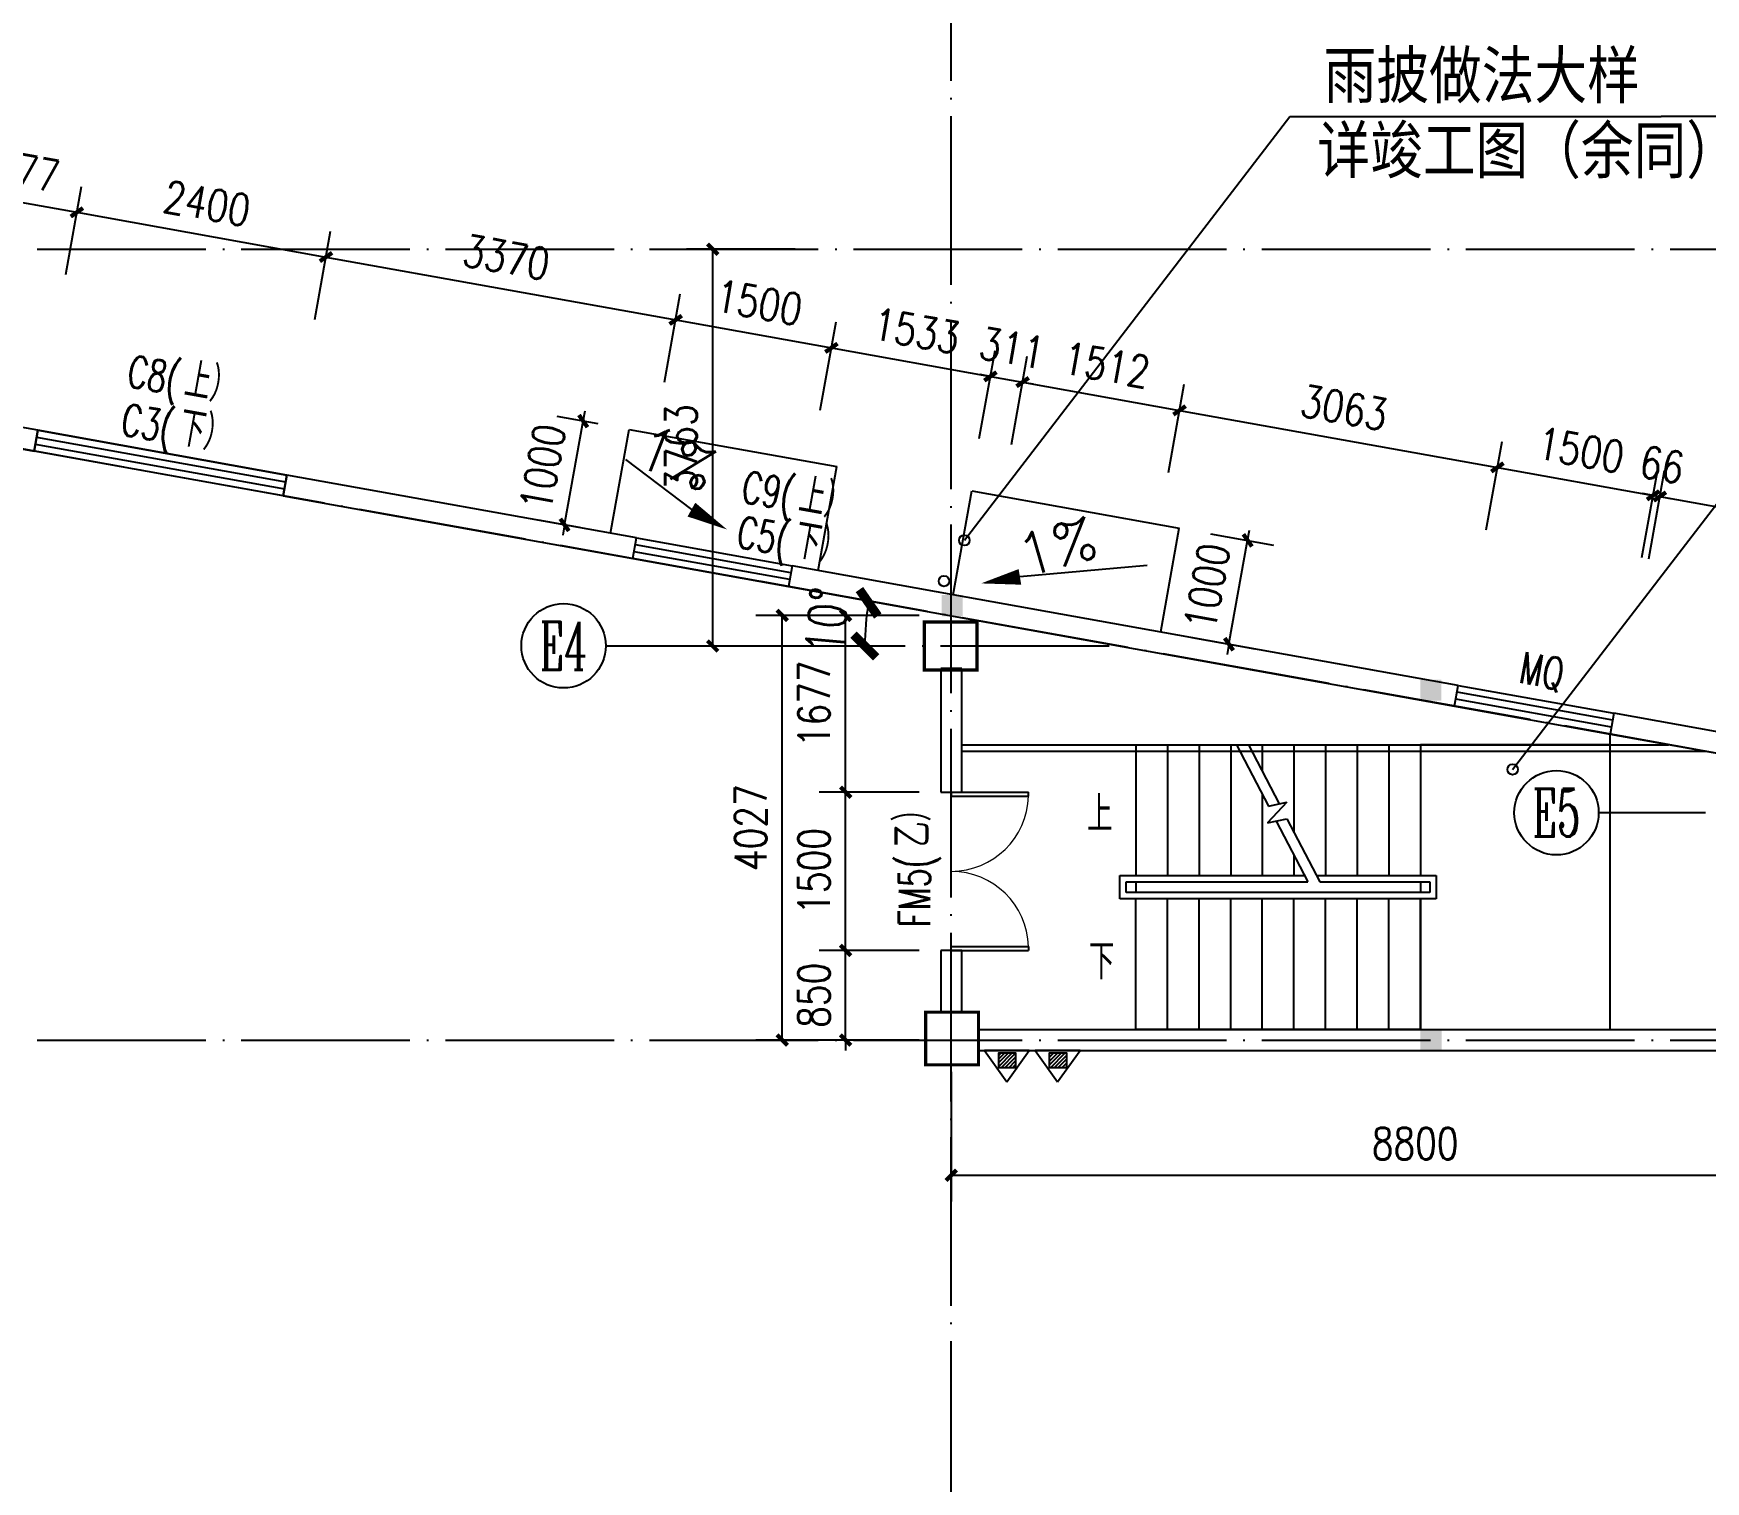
# Model space of a CAD drawing. Header units: millimetres. Extents: x 591771 to 1936534, y -622016 to 355666.
# Drawn here: x 625350 to 641210, y 201568 to 215301 of the extents above; entities that cross this region are included whole.
import ezdxf
from ezdxf.enums import TextEntityAlignment as Align

# ---------------------------------------------------------------- set-up
doc = ezdxf.new("R2010")
doc.units = ezdxf.units.MM
doc.header["$LTSCALE"] = 80
doc.linetypes.add('DOTE', pattern=[2.42, 2, -0.2, 0.02, -0.2])
for name, color, linetype in [('\\M+5BDA8-\\M+5B3DF\\M+5B4E7', 3, 'Continuous'), ('\\M+5BDA8-\\M+5B4B0', 4, 'Continuous'), ('\\M+5BDA8-\\M+5BCFD\\M+5CDB7', 3, 'Continuous'), ('\\M+5BDA8-\\M+5C2A5\\M+5CCDD', 2, 'Continuous'), ('\\M+5BDA8-\\M+5C3C5', 4, 'Continuous'), ('\\M+5BDA8-\\M+5C3C5\\M+5B4B0\\M+5B1E0\\M+5BAC5', 7, 'Continuous'), ('\\M+5BDA8-\\M+5C7BD-\\M+5D7A9', 31, 'Continuous'), ('\\M+5BDA8-\\M+5D6E1', 17, 'DOTE'), ('\\M+5BDA8-\\M+5D6E1-\\M+5B1EA\\M+5D7A2', 3, 'Continuous'), ('\\M+5C1A2\\M+5C3E6\\M+5CFDF\\M+5CCF51', 7, 'Continuous'), ('\\M+5C1A2\\M+5C3E6\\M+5CFDF\\M+5CCF55', 140, 'Continuous'), ('\\M+5C1A2\\M+5C3E6\\M+5CFF4\\M+5CCF53', 252, 'Continuous'), ('MHQ', 2, 'Continuous'), ('PUB_TEXT', 7, 'Continuous'), ('VPIPE-\\M+5D3EA\\M+5CBAE', 4, 'TG_Y'), ('WALL', 31, 'Continuous')]:
    doc.layers.add(name, color=color, linetype=linetype)
doc.styles.add('_HZTXT', font='txt.shx', dxfattribs={"width": 0.8, "bigfont": 'hztxt.shx'})
doc.styles.add('A-AXIS-LABEL', font='COMPLEX', dxfattribs={"bigfont": 'GBCBIG'})
doc.styles.add('A-STANDARD', font='SIMPLEX', dxfattribs={"bigfont": 'GBCBIG'})
doc.styles.add('A-WIN-LABEL', font='SIMPLEX', dxfattribs={"bigfont": 'GBCBIG'})
doc.styles.add('DIM_FONT', font='SIMPLEX.shx', dxfattribs={"width": 0.8})
doc.styles.add('ROMANS', font='ROMANS.shx', dxfattribs={"width": 0.8, "bigfont": 'hhztxt.shx'})
doc.styles.add('TG_LINETYPE', font='SIMPLEX', dxfattribs={"width": 0.75, "height": 2.5, "bigfont": 'HZTXT'})
doc.linetypes.add('TG_Y', pattern='A,2,-0.3,["Y",TG_LINETYPE,S=0.1,R=0,X=-0.23,Y=-0.15],0', length=2.3)
doc.dimstyles.new('dim1-150', dxfattribs={"dimscale": 180, "dimtxt": 2, "dimasz": 1.2, "dimexe": 1.2, "dimexo": 1.2, "dimgap": 1, "dimtad": 1, "dimdec": 0, "dimdsep": 46, "dimtxsty": 'ROMANS', "dimblk": 'ARCHTICK', "dimcen": 0, "dimadec": 0, "dimazin": 0, "dimtfac": 0.71, "dimtdec": 0, "dimtix": 1, "dimtmove": 0, "dimatfit": 3, "dimldrblk": 'ARCHTICK', "dimfxl": 0, "dimtolj": 1, "dimtzin": 0, "dimarcsym": 0})
doc.dimstyles.new('DIMN', dxfattribs={"dimtxt": 300, "dimasz": 100, "dimexe": 250, "dimexo": 300, "dimgap": 150, "dimtad": 1, "dimdec": 0, "dimzin": 0, "dimdsep": 46, "dimtxsty": 'DIM_FONT', "dimblk": 'ARCHTICK', "dimcen": 0.09, "dimclrt": 7, "dimazin": 2, "dimtfac": 1, "dimtdec": 0, "dimtix": 1, "dimtmove": 2, "dimatfit": 3, "dimldrblk": 'ARCHTICK', "dimfxl": 0, "dimtolj": 1, "dimtzin": 0, "dimarcsym": 0})

# ---------------------------------------------------------------- blocks, each defined once
blk = doc.blocks.new('A$C0A5937B2')
at = {"layer": 'MHQ'}
h = blk.add_hatch(dxfattribs=at)
h.set_pattern_fill('ANSI31', color=256, scale=10, style=0)
h.set_pattern_definition([(45, (9411.13, -1370.382), (-22.45064, 22.45064), [])])
h.paths.add_polyline_path([(363, 204), (162, 204), (162, 27), (363, 27)])
for points in [[(266, 371), (0, 0), (533, 0)], [(162, 204), (363, 204), (363, 27), (162, 27)]]:
    blk.add_lwpolyline(points, close=True, dxfattribs=at)
blk = doc.blocks.new('A$C152640FC')
at = {"layer": 'MHQ', "rotation": 270}
for p in [(0, 1135), (0, 533)]:
    blk.add_blockref('A$C0A5937B2', p, dxfattribs=at)
blk = doc.blocks.new('A$C56224EAA')
at = {"layer": 'MHQ', "xscale": 0.8, "yscale": 0.8, "zscale": 0.8, "rotation": 90}
blk.add_blockref('A$C152640FC', (908, 0), dxfattribs=at)
blk = doc.blocks.new('_ArchTick')
at = {"color": 0, "linetype": 'ByBlock', "const_width": 0.4}
blk.add_lwpolyline([(-0.5, -0.5), (0.5, 0.5)], dxfattribs=at)
blk = doc.blocks.new('*D26')
at = {"layer": '\\M+5C1A2\\M+5C3E6\\M+5CFDF\\M+5CCF51', "color": 0, "lineweight": -2, "transparency": 16777216}
blk.add_arc((613128, 213255), 5623, 169.8236, 180, dxfattribs=at)
at = {"layer": 'Defpoints', "color": 0, "lineweight": -3, "transparency": 16777216}
for p in [(604090, 214878), (607545, 213920), (603990, 213255), (662218, 213255), (660403, 204769)]:
    blk.add_point(p, dxfattribs=at)
at = {"layer": '\\M+5C1A2\\M+5C3E6\\M+5CFDF\\M+5CCF51', "color": 0, "lineweight": -2, "transparency": 16777216, "xscale": 216, "yscale": 216, "zscale": 216}
for p, rotation in [((607594, 214249), 79.8236399644772), ((607506, 213255), 270)]:
    blk.add_blockref('_ArchTick', p, dxfattribs=dict(at, rotation=rotation))
at = {"layer": '\\M+5C1A2\\M+5C3E6\\M+5CFDF\\M+5CCF51', "color": 0, "lineweight": -2, "transparency": 16777216, "insert": (607161, 213787), "char_height": 360, "attachment_point": 5, "rotation": 84.9118, "style": 'ROMANS'}
blk.add_mtext('\\A1;10%%D', dxfattribs=at)
blk = doc.blocks.new('*D28')
at = {"layer": '\\M+5C1A2\\M+5C3E6\\M+5CFDF\\M+5CCF51', "color": 0, "lineweight": -2, "transparency": 16777216}
blk.add_arc((625344, 211325), 2447, 169.8236, 180, dxfattribs=at)
at = {"layer": 'Defpoints', "color": 0, "lineweight": -3, "transparency": 16777216}
for p in [(615138, 213157), (622915, 211614), (621461, 211325), (625344, 211325), (660407, 205031)]:
    blk.add_point(p, dxfattribs=at)
at = {"layer": '\\M+5C1A2\\M+5C3E6\\M+5CFDF\\M+5CCF51', "color": 0, "lineweight": -2, "transparency": 16777216, "xscale": 216, "yscale": 216, "zscale": 216}
for p, rotation in [((622936, 211757), 79.8236399644773), ((622898, 211325), 270)]:
    blk.add_blockref('_ArchTick', p, dxfattribs=dict(at, rotation=rotation))
at = {"layer": '\\M+5C1A2\\M+5C3E6\\M+5CFDF\\M+5CCF51', "color": 0, "lineweight": -2, "transparency": 16777216, "insert": (622540, 211575), "char_height": 360, "attachment_point": 5, "rotation": 84.9118, "style": 'ROMANS'}
blk.add_mtext('\\A1;10%%D', dxfattribs=at)
blk = doc.blocks.new('*D29')
at = {"layer": '\\M+5C1A2\\M+5C3E6\\M+5CFDF\\M+5CCF51', "color": 0, "lineweight": -2, "transparency": 16777216}
blk.add_line((633100, 209492), (633020, 209492), dxfattribs=at)
blk.add_arc((635555, 209492), 2319, 169.8236, 180, dxfattribs=at)
at = {"layer": 'Defpoints', "color": 0, "lineweight": -3, "transparency": 16777216}
for p in [(615138, 213157), (633252, 209766), (633316, 209492), (635555, 209492), (660407, 205031)]:
    blk.add_point(p, dxfattribs=at)
at = {"layer": '\\M+5C1A2\\M+5C3E6\\M+5CFDF\\M+5CCF51', "color": 0, "lineweight": -2, "transparency": 16777216, "xscale": 216, "yscale": 216, "zscale": 216}
for p, rotation in [((633272, 209902), 79.8236399644773), ((633236, 209492), 270)]:
    blk.add_blockref('_ArchTick', p, dxfattribs=dict(at, rotation=rotation))
at = {"layer": '\\M+5C1A2\\M+5C3E6\\M+5CFDF\\M+5CCF51', "color": 0, "lineweight": -2, "transparency": 16777216, "insert": (632878, 209730), "char_height": 360, "attachment_point": 5, "rotation": 84.9118, "style": 'ROMANS'}
blk.add_mtext('\\A1;10%%D', dxfattribs=at)
blk = doc.blocks.new('*D30')
at = {"layer": '\\M+5C1A2\\M+5C3E6\\M+5CFDF\\M+5CCF51', "color": 0, "lineweight": -2, "transparency": 16777216}
blk.add_arc((644374, 207909), 2073, 169.8236, 180, dxfattribs=at)
at = {"layer": 'Defpoints', "color": 0, "lineweight": -3, "transparency": 16777216}
for p in [(615138, 213157), (642315, 208154), (642151, 207909), (644374, 207909), (660507, 205013)]:
    blk.add_point(p, dxfattribs=at)
at = {"layer": '\\M+5C1A2\\M+5C3E6\\M+5CFDF\\M+5CCF51', "color": 0, "lineweight": -2, "transparency": 16777216, "xscale": 216, "yscale": 216, "zscale": 216}
for p, rotation in [((642333, 208275), 79.8236399644773), ((642301, 207909), 270)]:
    blk.add_blockref('_ArchTick', p, dxfattribs=dict(at, rotation=rotation))
at = {"layer": '\\M+5C1A2\\M+5C3E6\\M+5CFDF\\M+5CCF51', "color": 0, "lineweight": -2, "transparency": 16777216, "insert": (641942, 208126), "char_height": 360, "attachment_point": 5, "rotation": 84.9118, "style": 'ROMANS'}
blk.add_mtext('\\A1;10%%D', dxfattribs=at)
blk = doc.blocks.new('*D31')
at = {"layer": '\\M+5C1A2\\M+5C3E6\\M+5CFDF\\M+5CCF51', "color": 0, "lineweight": -2, "transparency": 16777216}
blk.add_arc((653165, 206331), 2329, 169.8236, 180, dxfattribs=at)
at = {"layer": 'Defpoints', "color": 0, "lineweight": -3, "transparency": 16777216}
for p in [(615138, 213157), (650852, 206606), (649817, 206331), (653165, 206331), (660407, 205031)]:
    blk.add_point(p, dxfattribs=at)
at = {"layer": '\\M+5C1A2\\M+5C3E6\\M+5CFDF\\M+5CCF51', "color": 0, "lineweight": -2, "transparency": 16777216, "xscale": 216, "yscale": 216, "zscale": 216}
for p, rotation in [((650873, 206743), 79.8236399644773), ((650836, 206331), 270)]:
    blk.add_blockref('_ArchTick', p, dxfattribs=dict(at, rotation=rotation))
at = {"layer": '\\M+5C1A2\\M+5C3E6\\M+5CFDF\\M+5CCF51', "color": 0, "lineweight": -2, "transparency": 16777216, "insert": (650478, 206570), "char_height": 360, "attachment_point": 5, "rotation": 84.9118, "style": 'ROMANS'}
blk.add_mtext('\\A1;10%%D', dxfattribs=at)
blk = doc.blocks.new('*D180')
at = {"layer": '\\M+5BDA8-\\M+5B3DF\\M+5B4E7', "color": 0, "lineweight": -2, "transparency": 16777216}
for p, q in [((634056, 205455), (634056, 204224)), ((642856, 205455), (642856, 204224)), ((634056, 204474), (642856, 204474))]:
    blk.add_line(p, q, dxfattribs=at)
at = {"layer": 'Defpoints', "color": 0, "transparency": 16777216}
for p in [(634056, 205755), (642856, 205755), (642856, 204474)]:
    blk.add_point(p, dxfattribs=at)
at = {"layer": '\\M+5BDA8-\\M+5B3DF\\M+5B4E7', "color": 0, "lineweight": -2, "transparency": 16777216, "xscale": 100, "yscale": 100, "zscale": 100, "rotation": 180}
blk.add_blockref('_ArchTick', (634056, 204474), dxfattribs=at)
at = {"layer": '\\M+5BDA8-\\M+5B3DF\\M+5B4E7', "color": 0, "lineweight": -2, "transparency": 16777216, "xscale": 100, "yscale": 100, "zscale": 100}
blk.add_blockref('_ArchTick', (642856, 204474), dxfattribs=at)
at = {"layer": '\\M+5BDA8-\\M+5B3DF\\M+5B4E7', "color": 7, "transparency": 16777216, "insert": (638456, 204774), "char_height": 300, "attachment_point": 5, "style": 'DIM_FONT'}
blk.add_mtext('\\A1;8800', dxfattribs=at)
blk = doc.blocks.new('*D223')
at = {"layer": '\\M+5BDA8-\\M+5B3DF\\M+5B4E7', "color": 0, "lineweight": -2, "transparency": 16777216}
for p, q in [((630706, 211599), (630319, 211669)), ((630388, 210641), (630565, 211625)), ((630565, 211625), (630583, 211723)), ((630530, 210615), (630142, 210685)), ((630388, 210641), (630371, 210542))]:
    blk.add_line(p, q, dxfattribs=at)
at = {"layer": 'Defpoints', "color": 0, "transparency": 16777216}
for p in [(630565, 211625), (631002, 211546), (630825, 210562)]:
    blk.add_point(p, dxfattribs=at)
at = {"layer": '\\M+5BDA8-\\M+5B3DF\\M+5B4E7', "color": 0, "lineweight": -2, "transparency": 16777216, "xscale": 100, "yscale": 100, "zscale": 100}
for p, rotation in [((630565, 211625), 259.8236399644754), ((630388, 210641), 79.82363996447548)]:
    blk.add_blockref('_ArchTick', p, dxfattribs=dict(at, rotation=rotation))
at = {"layer": '\\M+5BDA8-\\M+5B3DF\\M+5B4E7', "color": 7, "transparency": 16777216, "insert": (630181, 211186), "char_height": 300, "attachment_point": 5, "rotation": 79.8236, "style": 'DIM_FONT'}
blk.add_mtext('\\A1;1000', dxfattribs=at)
blk = doc.blocks.new('*D224')
at = {"layer": '\\M+5BDA8-\\M+5B3DF\\M+5B4E7', "color": 0, "lineweight": -2, "transparency": 16777216}
for p, q in [((636514, 210557), (637113, 210450)), ((636690, 209509), (636867, 210494)), ((636867, 210494), (636884, 210592)), ((636338, 209573), (636936, 209465)), ((636690, 209509), (636672, 209411))]:
    blk.add_line(p, q, dxfattribs=at)
at = {"layer": 'Defpoints', "color": 0, "transparency": 16777216}
for p in [(636219, 210610), (636867, 210494), (636042, 209626)]:
    blk.add_point(p, dxfattribs=at)
at = {"layer": '\\M+5BDA8-\\M+5B3DF\\M+5B4E7', "color": 0, "lineweight": -2, "transparency": 16777216, "xscale": 100, "yscale": 100, "zscale": 100}
for p, rotation in [((636867, 210494), 259.8236399644754), ((636690, 209509), 79.82363996447548)]:
    blk.add_blockref('_ArchTick', p, dxfattribs=dict(at, rotation=rotation))
at = {"layer": '\\M+5BDA8-\\M+5B3DF\\M+5B4E7', "color": 7, "transparency": 16777216, "insert": (636483, 210055), "char_height": 300, "attachment_point": 5, "rotation": 79.8236, "style": 'DIM_FONT'}
blk.add_mtext('\\A1;1000', dxfattribs=at)
blk = doc.blocks.new('*D250')
at = {"layer": '\\M+5BDA8-\\M+5B3DF\\M+5B4E7', "color": 0, "lineweight": -2, "transparency": 16777216}
for p, q in [((633739, 209782), (632203, 209782)), ((632453, 205755), (632453, 209782)), ((633739, 205755), (632203, 205755))]:
    blk.add_line(p, q, dxfattribs=at)
at = {"layer": 'Defpoints', "color": 0, "transparency": 16777216}
for p in [(632453, 209782), (634039, 209782), (634039, 205755)]:
    blk.add_point(p, dxfattribs=at)
at = {"layer": '\\M+5BDA8-\\M+5B3DF\\M+5B4E7', "color": 0, "lineweight": -2, "transparency": 16777216, "xscale": 100, "yscale": 100, "zscale": 100}
for p, rotation in [((632453, 209782), 90), ((632453, 205755), 270)]:
    blk.add_blockref('_ArchTick', p, dxfattribs=dict(at, rotation=rotation))
at = {"layer": '\\M+5BDA8-\\M+5B3DF\\M+5B4E7', "color": 7, "transparency": 16777216, "insert": (632153, 207769), "char_height": 300, "attachment_point": 5, "rotation": 90, "style": 'DIM_FONT'}
blk.add_mtext('\\A1;4027', dxfattribs=at)
blk = doc.blocks.new('*D251')
at = {"layer": '\\M+5BDA8-\\M+5B3DF\\M+5B4E7', "color": 0, "lineweight": -2, "transparency": 16777216}
for p, q in [((633054, 206605), (633054, 206705)), ((633750, 206605), (632804, 206605)), ((633054, 205755), (633054, 206605)), ((633750, 205755), (632804, 205755)), ((633054, 205755), (633054, 205655))]:
    blk.add_line(p, q, dxfattribs=at)
at = {"layer": 'Defpoints', "color": 0, "transparency": 16777216}
for p in [(633054, 206605), (634050, 206605), (634050, 205755)]:
    blk.add_point(p, dxfattribs=at)
at = {"layer": '\\M+5BDA8-\\M+5B3DF\\M+5B4E7', "color": 0, "lineweight": -2, "transparency": 16777216, "xscale": 100, "yscale": 100, "zscale": 100}
for p, rotation in [((633054, 206605), 270), ((633054, 205755), 90)]:
    blk.add_blockref('_ArchTick', p, dxfattribs=dict(at, rotation=rotation))
at = {"layer": '\\M+5BDA8-\\M+5B3DF\\M+5B4E7', "color": 7, "transparency": 16777216, "insert": (632754, 206180), "char_height": 300, "attachment_point": 5, "rotation": 90, "style": 'DIM_FONT'}
blk.add_mtext('\\A1;850', dxfattribs=at)
blk = doc.blocks.new('*D252')
at = {"layer": '\\M+5BDA8-\\M+5B3DF\\M+5B4E7', "color": 0, "lineweight": -2, "transparency": 16777216}
for p, q in [((633750, 208105), (632804, 208105)), ((633054, 206605), (633054, 208105)), ((633750, 206605), (632804, 206605))]:
    blk.add_line(p, q, dxfattribs=at)
at = {"layer": 'Defpoints', "color": 0, "transparency": 16777216}
for p in [(633054, 208105), (634050, 208105), (634050, 206605)]:
    blk.add_point(p, dxfattribs=at)
at = {"layer": '\\M+5BDA8-\\M+5B3DF\\M+5B4E7', "color": 0, "lineweight": -2, "transparency": 16777216, "xscale": 100, "yscale": 100, "zscale": 100}
for p, rotation in [((633054, 208105), 90), ((633054, 206605), 270)]:
    blk.add_blockref('_ArchTick', p, dxfattribs=dict(at, rotation=rotation))
at = {"layer": '\\M+5BDA8-\\M+5B3DF\\M+5B4E7', "color": 7, "transparency": 16777216, "insert": (632754, 207355), "char_height": 300, "attachment_point": 5, "rotation": 90, "style": 'DIM_FONT'}
blk.add_mtext('\\A1;1500', dxfattribs=at)
blk = doc.blocks.new('*D253')
at = {"layer": '\\M+5BDA8-\\M+5B3DF\\M+5B4E7', "color": 0, "lineweight": -2, "transparency": 16777216}
for p, q in [((633750, 209782), (632804, 209782)), ((633054, 208105), (633054, 209782)), ((633750, 208105), (632804, 208105))]:
    blk.add_line(p, q, dxfattribs=at)
at = {"layer": 'Defpoints', "color": 0, "transparency": 16777216}
for p in [(633054, 209782), (634050, 209782), (634050, 208105)]:
    blk.add_point(p, dxfattribs=at)
at = {"layer": '\\M+5BDA8-\\M+5B3DF\\M+5B4E7', "color": 0, "lineweight": -2, "transparency": 16777216, "xscale": 100, "yscale": 100, "zscale": 100}
for p, rotation in [((633054, 209782), 90), ((633054, 208105), 270)]:
    blk.add_blockref('_ArchTick', p, dxfattribs=dict(at, rotation=rotation))
at = {"layer": '\\M+5BDA8-\\M+5B3DF\\M+5B4E7', "color": 7, "transparency": 16777216, "insert": (632754, 208944), "char_height": 300, "attachment_point": 5, "rotation": 90, "style": 'DIM_FONT'}
blk.add_mtext('\\A1;1677', dxfattribs=at)
blk = doc.blocks.new('*D296')
at = {"layer": '\\M+5BDA8-\\M+5B3DF\\M+5B4E7', "color": 0, "lineweight": -2, "transparency": 16777216}
for p, q in [((624400, 213239), (624550, 214076)), ((624506, 213830), (625762, 213605)), ((625656, 213014), (625807, 213851))]:
    blk.add_line(p, q, dxfattribs=at)
at = {"layer": 'Defpoints', "color": 0, "transparency": 16777216}
for p in [(625762, 213605), (624347, 212944), (625603, 212719)]:
    blk.add_point(p, dxfattribs=at)
at = {"layer": '\\M+5BDA8-\\M+5B3DF\\M+5B4E7', "color": 0, "lineweight": -2, "transparency": 16777216, "xscale": 100, "yscale": 100, "zscale": 100}
for p, rotation in [((624506, 213830), 169.8237537539225), ((625762, 213605), 349.8237537539225)]:
    blk.add_blockref('_ArchTick', p, dxfattribs=dict(at, rotation=rotation))
at = {"layer": '\\M+5BDA8-\\M+5B3DF\\M+5B4E7', "color": 7, "transparency": 16777216, "insert": (625187, 214013), "char_height": 300, "attachment_point": 5, "rotation": 349.8238, "style": 'DIM_FONT'}
blk.add_mtext('\\A1;1277', dxfattribs=at)
blk = doc.blocks.new('*D297')
at = {"layer": '\\M+5BDA8-\\M+5B3DF\\M+5B4E7', "color": 0, "lineweight": -2, "transparency": 16777216}
for p, q in [((625656, 213014), (625807, 213851)), ((625762, 213605), (628125, 213181)), ((628019, 212590), (628169, 213427))]:
    blk.add_line(p, q, dxfattribs=at)
at = {"layer": 'Defpoints', "color": 0, "transparency": 16777216}
for p in [(628125, 213181), (625603, 212719), (627966, 212295)]:
    blk.add_point(p, dxfattribs=at)
at = {"layer": '\\M+5BDA8-\\M+5B3DF\\M+5B4E7', "color": 0, "lineweight": -2, "transparency": 16777216, "xscale": 100, "yscale": 100, "zscale": 100}
for p, rotation in [((625762, 213605), 169.8237537539224), ((628125, 213181), 349.8237537539225)]:
    blk.add_blockref('_ArchTick', p, dxfattribs=dict(at, rotation=rotation))
at = {"layer": '\\M+5BDA8-\\M+5B3DF\\M+5B4E7', "color": 7, "transparency": 16777216, "insert": (626997, 213688), "char_height": 300, "attachment_point": 5, "rotation": 349.8238, "style": 'DIM_FONT'}
blk.add_mtext('\\A1;2400', dxfattribs=at)
blk = doc.blocks.new('*D298')
at = {"layer": '\\M+5BDA8-\\M+5B3DF\\M+5B4E7', "color": 0, "lineweight": -2, "transparency": 16777216}
for p, q in [((628019, 212590), (628169, 213427)), ((628125, 213181), (631442, 212585)), ((631336, 211994), (631486, 212831))]:
    blk.add_line(p, q, dxfattribs=at)
at = {"layer": 'Defpoints', "color": 0, "transparency": 16777216}
for p in [(631442, 212585), (627966, 212295), (631283, 211699)]:
    blk.add_point(p, dxfattribs=at)
at = {"layer": '\\M+5BDA8-\\M+5B3DF\\M+5B4E7', "color": 0, "lineweight": -2, "transparency": 16777216, "xscale": 100, "yscale": 100, "zscale": 100}
for p, rotation in [((628125, 213181), 169.8237537539221), ((631442, 212585), 349.8237537539222)]:
    blk.add_blockref('_ArchTick', p, dxfattribs=dict(at, rotation=rotation))
at = {"layer": '\\M+5BDA8-\\M+5B3DF\\M+5B4E7', "color": 7, "transparency": 16777216, "insert": (629836, 213178), "char_height": 300, "attachment_point": 5, "rotation": 349.8238, "style": 'DIM_FONT'}
blk.add_mtext('\\A1;3370', dxfattribs=at)
blk = doc.blocks.new('*D299')
at = {"layer": '\\M+5BDA8-\\M+5B3DF\\M+5B4E7', "color": 0, "lineweight": -2, "transparency": 16777216}
for p, q in [((631336, 211994), (631486, 212831)), ((631442, 212585), (632919, 212320)), ((632812, 211729), (632963, 212566))]:
    blk.add_line(p, q, dxfattribs=at)
at = {"layer": 'Defpoints', "color": 0, "transparency": 16777216}
for p in [(632919, 212320), (631283, 211699), (632759, 211434)]:
    blk.add_point(p, dxfattribs=at)
at = {"layer": '\\M+5BDA8-\\M+5B3DF\\M+5B4E7', "color": 0, "lineweight": -2, "transparency": 16777216, "xscale": 100, "yscale": 100, "zscale": 100}
for p, rotation in [((631442, 212585), 169.8237537539224), ((632919, 212320), 349.8237537539223)]:
    blk.add_blockref('_ArchTick', p, dxfattribs=dict(at, rotation=rotation))
at = {"layer": '\\M+5BDA8-\\M+5B3DF\\M+5B4E7', "color": 7, "transparency": 16777216, "insert": (632233, 212748), "char_height": 300, "attachment_point": 5, "rotation": 349.8238, "style": 'DIM_FONT'}
blk.add_mtext('\\A1;1500', dxfattribs=at)
blk = doc.blocks.new('*D300')
at = {"layer": '\\M+5BDA8-\\M+5B3DF\\M+5B4E7', "color": 0, "lineweight": -2, "transparency": 16777216}
for p, q in [((632812, 211729), (632963, 212566)), ((632919, 212320), (634427, 212049)), ((634321, 211459), (634471, 212296))]:
    blk.add_line(p, q, dxfattribs=at)
at = {"layer": 'Defpoints', "color": 0, "transparency": 16777216}
for p in [(634427, 212049), (632759, 211434), (634268, 211163)]:
    blk.add_point(p, dxfattribs=at)
at = {"layer": '\\M+5BDA8-\\M+5B3DF\\M+5B4E7', "color": 0, "lineweight": -2, "transparency": 16777216, "xscale": 100, "yscale": 100, "zscale": 100}
for p, rotation in [((632919, 212320), 169.8237537539221), ((634427, 212049), 349.8237537539222)]:
    blk.add_blockref('_ArchTick', p, dxfattribs=dict(at, rotation=rotation))
at = {"layer": '\\M+5BDA8-\\M+5B3DF\\M+5B4E7', "color": 7, "transparency": 16777216, "insert": (633726, 212480), "char_height": 300, "attachment_point": 5, "rotation": 349.8238, "style": 'DIM_FONT'}
blk.add_mtext('\\A1;1533', dxfattribs=at)
blk = doc.blocks.new('*D301')
at = {"layer": '\\M+5BDA8-\\M+5B3DF\\M+5B4E7', "color": 0, "lineweight": -2, "transparency": 16777216}
for p, q in [((634321, 211459), (634471, 212296)), ((634627, 211404), (634777, 212241)), ((634427, 212049), (634329, 212067)), ((634427, 212049), (634733, 211995)), ((634733, 211995), (634832, 211977))]:
    blk.add_line(p, q, dxfattribs=at)
at = {"layer": 'Defpoints', "color": 0, "transparency": 16777216}
for p in [(634733, 211995), (634268, 211163), (634574, 211108)]:
    blk.add_point(p, dxfattribs=at)
at = {"layer": '\\M+5BDA8-\\M+5B3DF\\M+5B4E7', "color": 0, "lineweight": -2, "transparency": 16777216, "xscale": 100, "yscale": 100, "zscale": 100}
for p, rotation in [((634427, 212049), 349.8237537539246), ((634733, 211995), 169.8237537539245)]:
    blk.add_blockref('_ArchTick', p, dxfattribs=dict(at, rotation=rotation))
at = {"layer": '\\M+5BDA8-\\M+5B3DF\\M+5B4E7', "color": 7, "transparency": 16777216, "insert": (634633, 212317), "char_height": 300, "attachment_point": 5, "rotation": 349.8238, "style": 'DIM_FONT'}
blk.add_mtext('\\A1;311', dxfattribs=at)
blk = doc.blocks.new('*D302')
at = {"layer": '\\M+5BDA8-\\M+5B3DF\\M+5B4E7', "color": 0, "lineweight": -2, "transparency": 16777216}
for p, q in [((634627, 211404), (634777, 212241)), ((634733, 211995), (636221, 211727)), ((636115, 211137), (636265, 211974))]:
    blk.add_line(p, q, dxfattribs=at)
at = {"layer": 'Defpoints', "color": 0, "transparency": 16777216}
for p in [(636221, 211727), (634574, 211108), (636062, 210841)]:
    blk.add_point(p, dxfattribs=at)
at = {"layer": '\\M+5BDA8-\\M+5B3DF\\M+5B4E7', "color": 0, "lineweight": -2, "transparency": 16777216, "xscale": 100, "yscale": 100, "zscale": 100}
for p, rotation in [((634733, 211995), 169.8237537539221), ((636221, 211727), 349.8237537539221)]:
    blk.add_blockref('_ArchTick', p, dxfattribs=dict(at, rotation=rotation))
at = {"layer": '\\M+5BDA8-\\M+5B3DF\\M+5B4E7', "color": 7, "transparency": 16777216, "insert": (635530, 212156), "char_height": 300, "attachment_point": 5, "rotation": 349.8238, "style": 'DIM_FONT'}
blk.add_mtext('\\A1;1512', dxfattribs=at)
blk = doc.blocks.new('*D303')
at = {"layer": '\\M+5BDA8-\\M+5B3DF\\M+5B4E7', "color": 0, "lineweight": -2, "transparency": 16777216}
for p, q in [((636115, 211137), (636265, 211974)), ((636221, 211727), (639236, 211186)), ((639130, 210595), (639280, 211432))]:
    blk.add_line(p, q, dxfattribs=at)
at = {"layer": 'Defpoints', "color": 0, "transparency": 16777216}
for p in [(639236, 211186), (636062, 210841), (639077, 210300)]:
    blk.add_point(p, dxfattribs=at)
at = {"layer": '\\M+5BDA8-\\M+5B3DF\\M+5B4E7', "color": 0, "lineweight": -2, "transparency": 16777216, "xscale": 100, "yscale": 100, "zscale": 100}
for p, rotation in [((636221, 211727), 169.8237537539226), ((639236, 211186), 349.8237537539226)]:
    blk.add_blockref('_ArchTick', p, dxfattribs=dict(at, rotation=rotation))
at = {"layer": '\\M+5BDA8-\\M+5B3DF\\M+5B4E7', "color": 7, "transparency": 16777216, "insert": (637782, 211752), "char_height": 300, "attachment_point": 5, "rotation": 349.8238, "style": 'DIM_FONT'}
blk.add_mtext('\\A1;3063', dxfattribs=at)
blk = doc.blocks.new('*D304')
at = {"layer": '\\M+5BDA8-\\M+5B3DF\\M+5B4E7', "color": 0, "lineweight": -2, "transparency": 16777216}
for p, q in [((639130, 210595), (639280, 211432)), ((639236, 211186), (640713, 210921)), ((640607, 210330), (640757, 211167))]:
    blk.add_line(p, q, dxfattribs=at)
at = {"layer": 'Defpoints', "color": 0, "transparency": 16777216}
for p in [(640713, 210921), (639077, 210300), (640554, 210035)]:
    blk.add_point(p, dxfattribs=at)
at = {"layer": '\\M+5BDA8-\\M+5B3DF\\M+5B4E7', "color": 0, "lineweight": -2, "transparency": 16777216, "xscale": 100, "yscale": 100, "zscale": 100}
for p, rotation in [((639236, 211186), 169.8237537539223), ((640713, 210921), 349.8237537539223)]:
    blk.add_blockref('_ArchTick', p, dxfattribs=dict(at, rotation=rotation))
at = {"layer": '\\M+5BDA8-\\M+5B3DF\\M+5B4E7', "color": 7, "transparency": 16777216, "insert": (640027, 211349), "char_height": 300, "attachment_point": 5, "rotation": 349.8238, "style": 'DIM_FONT'}
blk.add_mtext('\\A1;1500', dxfattribs=at)
blk = doc.blocks.new('*D305')
at = {"layer": '\\M+5BDA8-\\M+5B3DF\\M+5B4E7', "color": 0, "lineweight": -2, "transparency": 16777216}
for p, q in [((640607, 210330), (640757, 211167)), ((640671, 210319), (640821, 211156)), ((640713, 210921), (640614, 210939)), ((640713, 210921), (640777, 210910)), ((640777, 210910), (640876, 210892))]:
    blk.add_line(p, q, dxfattribs=at)
at = {"layer": 'Defpoints', "color": 0, "transparency": 16777216}
for p in [(640777, 210910), (640554, 210035), (640618, 210023)]:
    blk.add_point(p, dxfattribs=at)
at = {"layer": '\\M+5BDA8-\\M+5B3DF\\M+5B4E7', "color": 0, "lineweight": -2, "transparency": 16777216, "xscale": 100, "yscale": 100, "zscale": 100}
for p, rotation in [((640713, 210921), 349.8237537539262), ((640777, 210910), 169.8237537539262)]:
    blk.add_blockref('_ArchTick', p, dxfattribs=dict(at, rotation=rotation))
at = {"layer": '\\M+5BDA8-\\M+5B3DF\\M+5B4E7', "color": 7, "transparency": 16777216, "insert": (640798, 211211), "char_height": 300, "attachment_point": 5, "rotation": 349.8238, "style": 'DIM_FONT'}
blk.add_mtext('\\A1;66', dxfattribs=at)
blk = doc.blocks.new('*D306')
at = {"layer": '\\M+5BDA8-\\M+5B3DF\\M+5B4E7', "color": 0, "lineweight": -2, "transparency": 16777216}
for p, q in [((640671, 210319), (640821, 211156)), ((640777, 210910), (644262, 210284)), ((644156, 209693), (644306, 210530))]:
    blk.add_line(p, q, dxfattribs=at)
at = {"layer": 'Defpoints', "color": 0, "transparency": 16777216}
for p in [(644262, 210284), (640618, 210023), (644103, 209398)]:
    blk.add_point(p, dxfattribs=at)
at = {"layer": '\\M+5BDA8-\\M+5B3DF\\M+5B4E7', "color": 0, "lineweight": -2, "transparency": 16777216, "xscale": 100, "yscale": 100, "zscale": 100}
for p, rotation in [((640777, 210910), 169.823753753922), ((644262, 210284), 349.823753753922)]:
    blk.add_blockref('_ArchTick', p, dxfattribs=dict(at, rotation=rotation))
at = {"layer": '\\M+5BDA8-\\M+5B3DF\\M+5B4E7', "color": 7, "transparency": 16777216, "insert": (642573, 210892), "char_height": 300, "attachment_point": 5, "rotation": 349.8238, "style": 'DIM_FONT'}
blk.add_mtext('\\A1;3540', dxfattribs=at)
blk = doc.blocks.new('*D543')
at = {"layer": '\\M+5BDA8-\\M+5B3DF\\M+5B4E7', "color": 0, "lineweight": -2, "transparency": 16777216}
for p, q in [((632575, 213255), (631543, 213255)), ((631793, 209492), (631793, 213255)), ((632575, 209492), (631543, 209492))]:
    blk.add_line(p, q, dxfattribs=at)
at = {"layer": 'Defpoints', "color": 0, "transparency": 16777216}
for p in [(631793, 213255), (632875, 213255), (632875, 209492)]:
    blk.add_point(p, dxfattribs=at)
at = {"layer": '\\M+5BDA8-\\M+5B3DF\\M+5B4E7', "color": 0, "lineweight": -2, "transparency": 16777216, "xscale": 100, "yscale": 100, "zscale": 100}
for p, rotation in [((631793, 213255), 90), ((631793, 209492), 270)]:
    blk.add_blockref('_ArchTick', p, dxfattribs=dict(at, rotation=rotation))
at = {"layer": '\\M+5BDA8-\\M+5B3DF\\M+5B4E7', "color": 7, "transparency": 16777216, "insert": (631493, 211374), "char_height": 300, "attachment_point": 5, "rotation": 90, "style": 'DIM_FONT'}
blk.add_mtext('\\A1;3763', dxfattribs=at)
blk = doc.blocks.new('\\M+5B6FE\\M+5CEAC\\M+5C3C5\\M+5BFE2$\\M+5CFB5\\M+5CDB3\\M+5CDBC\\M+5BFE2$00000108')
for p, q in [((-0.5, 0), (-0.5, 0.4875)), ((-0.475, 0.4875), (-0.5, 0.4875)), ((-0.475, 0), (-0.475, 0.4875)), ((0.475, 0), (0.475, 0.4875)), ((0.475, 0.4875), (0.5, 0.4875)), ((0.5, 0), (0.5, 0.4875)), ((-0.5, 0), (-0.475, 0)), ((0.5, 0), (0.475, 0))]:
    blk.add_line(p, q)
at = {"lineweight": 13}
for centre, start, end in [((-0.4875, 0), 0, 88.53072), ((0.4875, 0), 91.46928, 180)]:
    blk.add_arc(centre, 0.4875, start, end, dxfattribs=at)
blk = doc.blocks.new('\\M+5B6FE\\M+5CEAC\\M+5B4B0\\M+5BFE2$\\M+5CFB5\\M+5CDB3\\M+5CDBC\\M+5BFE2$00000001')
at = {"color": 0}
for points in [[(-0.5, 0.5), (-0.5, -0.5)], [(-0.5, 0.5), (0.5, 0.5)], [(0.5, -0.5), (0.5, 0.5)], [(0.5, 0.1667), (-0.5, 0.1667)], [(0.5, -0.1667), (-0.5, -0.1667)], [(-0.5, -0.5), (0.5, -0.5)]]:
    blk.add_lwpolyline(points, dxfattribs=at)

msp = doc.modelspace()

# ---------------------------------------------------------------- hatches: boundary and pattern name
at = {"layer": '\\M+5C1A2\\M+5C3E6\\M+5CFF4\\M+5CCF53'}
for points in [[(633965.3, 209775), (634165.3, 209775), (634165.3, 209975), (633965.3, 209975)], [(638503.7, 208972.4), (638703.7, 208972.4), (638703.7, 209172.4), (638503.7, 209172.4)], [(638506.2, 205656), (638706.2, 205656), (638706.2, 205856), (638506.2, 205856)]]:
    msp.add_hatch(color=256, dxfattribs=at).paths.add_polyline_path(points)

# ---------------------------------------------------------------- linework, layer by layer
at = {"layer": '\\M+5BDA8-\\M+5B3DF\\M+5B4E7'}
for p, q in [((634180.1, 210494.5), (637267.9, 214514.4)), ((637267.9, 214514.4), (640789.6, 214514.4)), ((642624.4, 214514.4), (640789.6, 214514.4)), ((639380.8, 208322), (642468.6, 212342)), ((635913.5, 210256.4), (634707.3, 210147.6)), ((631793.3, 209492.1), (630784.4, 209492.1)), ((641211.4, 207909), (640202.5, 207909))]:
    msp.add_line(p, q, dxfattribs=at)
msp.add_lwpolyline([(634707.3, 210147.6, 150, 0, 0), (634338.5, 210085.9, 0, 0, 0)], format="xyseb", dxfattribs=at)
for centre in [(634180.1, 210494.5), (639380.8, 208322)]:
    msp.add_circle(centre, 50, dxfattribs=at)
at = {"layer": '\\M+5BDA8-\\M+5BCFD\\M+5CDB7'}
for points in [[(635656.2, 207905.3, 0, 0, 0), (636706.2, 207905.3, 80, 0, 0), (637006.2, 207905.3, 0, 0, 0)], [(635656.2, 206505.3, 0, 0, 0), (639406.2, 206505.3, 0, 0, 0), (639406.2, 207905.3, 0, 0, 0), (637606.2, 207905.3, 80, 0, 0), (637306.2, 207905.3, 0, 0, 0)]]:
    msp.add_lwpolyline(points, format="xyseb", dxfattribs=at)
at = {"layer": '\\M+5BDA8-\\M+5C2A5\\M+5CCDD'}
for p, q in [((640306.2, 206120.3), (640306.2, 208657.1)), ((635806.2, 208555.3), (636762.1, 208555.3)), ((635806.2, 208555.3), (635806.2, 207315.3)), ((636106.2, 208555.3), (636106.2, 207315.3)), ((636406.2, 208555.3), (636406.2, 207315.3)), ((636706.2, 208555.3), (636706.2, 207315.3)), ((636762.1, 208555.3), (637064.2, 207973.8)), ((636874.8, 208555.3), (638506.2, 208555.3)), ((636874.8, 208555.3), (637165.3, 207996.2)), ((637006.2, 208555.3), (637006.2, 208302.4)), ((637306.2, 208555.3), (637306.2, 207725)), ((637606.2, 208555.3), (637606.2, 207315.3)), ((637906.2, 208555.3), (637906.2, 207315.3)), ((638206.2, 208555.3), (638206.2, 207315.3)), ((638506.2, 208555.3), (638506.2, 207315.3)), ((640306.2, 208555.3), (638506.2, 208555.3)), ((638506.2, 208555.3), (638506.2, 207315.3)), ((640306.2, 205855.3), (640306.2, 208555.3)), ((637006.2, 208085.5), (637006.2, 207315.3)), ((637238.4, 208012.3), (637056.6, 207814.1)), ((637064.2, 207973.8), (637238.4, 208012.3)), ((637056.6, 207814.1), (637238.9, 207854.4)), ((637137.8, 207832.1), (637437.6, 207255.3)), ((637238.9, 207854.4), (637550.3, 207255.3)), ((637306.2, 207508.2), (637306.2, 207315.3)), ((635656.2, 207095.3), (635656.2, 207315.3)), ((635656.2, 207315.3), (637406.4, 207315.3)), ((637519.1, 207315.3), (638656.2, 207315.3)), ((638656.2, 207315.3), (638656.2, 207095.3)), ((635716.2, 207155.3), (635716.2, 207255.3)), ((635716.2, 207255.3), (637437.6, 207255.3)), ((638596.2, 207155.3), (635716.2, 207155.3)), ((635806.2, 207255.3), (637437.6, 207255.3)), ((635806.2, 207255.3), (635806.2, 207155.3)), ((638506.2, 207155.3), (635806.2, 207155.3)), ((637550.3, 207255.3), (638506.2, 207255.3)), ((637550.3, 207255.3), (638596.2, 207255.3)), ((638506.2, 207255.3), (638506.2, 207155.3)), ((638596.2, 207255.3), (638596.2, 207155.3)), ((638656.2, 207095.3), (635656.2, 207095.3)), ((635806.2, 205855.3), (635806.2, 207095.3)), ((636106.2, 205855.3), (636106.2, 207095.3)), ((636406.2, 205855.3), (636406.2, 207095.3)), ((636706.2, 205855.3), (636706.2, 207095.3)), ((637006.2, 205855.3), (637006.2, 207095.3)), ((637306.2, 205855.3), (637306.2, 207095.3)), ((637606.2, 205855.3), (637606.2, 207095.3)), ((637906.2, 205855.3), (637906.2, 207095.3)), ((638206.2, 205855.3), (638206.2, 207095.3)), ((638506.2, 205855.3), (638506.2, 207095.3)), ((638506.2, 207095.3), (638506.2, 205855.3)), ((638506.2, 205855.3), (635806.2, 205855.3)), ((638506.2, 205855.3), (640306.2, 205855.3))]:
    msp.add_line(p, q, dxfattribs=at)
at = {"layer": '\\M+5BDA8-\\M+5C7BD-\\M+5D7A9'}
for p, q in [((625391.4, 211537.6), (624073.8, 211774.1)), ((624038.5, 211577.2), (625356.1, 211340.7)), ((625356.1, 211340.7), (625391.4, 211537.6)), ((625356.1, 211340.7), (625391.4, 211537.6)), ((625391.4, 211537.6), (627753.6, 211113.5)), ((627718.3, 210916.7), (625356.1, 211340.7)), ((627753.6, 211113.5), (627718.3, 210916.7)), ((627753.6, 211113.5), (627718.3, 210916.7)), ((631071.1, 210518), (627753.6, 211113.5)), ((627718.3, 210916.7), (631035.7, 210321.2)), ((631035.7, 210321.2), (631071.1, 210518)), ((631035.7, 210321.2), (631071.1, 210518)), ((631071.1, 210518), (632547.5, 210253)), ((632512.1, 210056.2), (631035.7, 210321.2)), ((632547.5, 210253), (632512.1, 210056.2)), ((632547.5, 210253), (632512.1, 210056.2)), ((634073.8, 209979), (632547.5, 210253)), ((632512.1, 210056.2), (634038.5, 209782.2)), ((638865.1, 209119), (634073.8, 209979)), ((634038.5, 209782.2), (638829.8, 208922.1)), ((633956.2, 209279), (633956.2, 208105.3)), ((634156.2, 209279), (633956.2, 209279)), ((634156.2, 208105.3), (634156.2, 209279)), ((638829.8, 208922.1), (638865.1, 209119)), ((640341.5, 208854), (640306.2, 208657.1)), ((642878.3, 208398.6), (640341.5, 208854)), ((640306.2, 208657.1), (642842.9, 208201.8)), ((633956.2, 208105.3), (634156.2, 208105.3)), ((634156.2, 206605.3), (633956.2, 206605.3)), ((633956.2, 206605.3), (633956.2, 206020.3)), ((634156.2, 206020.3), (634156.2, 206605.3)), ((633956.2, 206020.3), (634156.2, 206020.3)), ((634313.7, 205855.3), (642756.2, 205855.3)), ((634313.7, 205855.3), (634313.7, 205655.3)), ((634313.7, 205655.3), (642956.2, 205655.3))]:
    msp.add_line(p, q, dxfattribs=at)
at = {"layer": '\\M+5BDA8-\\M+5D6E1', "ltscale": 10}
for p, q in [((634056.2, 174195.8), (634056.2, 215409.7)), ((604089.6, 213255.3), (662017.9, 213255.3)), ((660506.5, 205031.1), (615238.3, 213156.8)), ((635555.1, 209492.1), (631793.3, 209492.1)), ((604089.6, 205755.3), (662017.9, 205755.3))]:
    msp.add_line(p, q, dxfattribs=at)
at = {"layer": '\\M+5BDA8-\\M+5D6E1-\\M+5B1EA\\M+5D7A2'}
for centre in [(630378.5, 209494), (639796.5, 207910.9)]:
    msp.add_circle(centre, 400, dxfattribs=at)
at = {"layer": '\\M+5C1A2\\M+5C3E6\\M+5CFDF\\M+5CCF51'}
msp.add_line((630966.9, 211260.7), (631591.3, 210785.4), dxfattribs=at)
msp.add_lwpolyline([(631591.3, 210785.4, 150, 0, 0), (631930.3, 210596.1, 0, 0, 0)], format="xyseb", dxfattribs=at)
at = {"layer": '\\M+5C1A2\\M+5C3E6\\M+5CFDF\\M+5CCF55'}
for p, q in [((630825, 210562.2), (631001.7, 211546.5)), ((631001.7, 211546.5), (632970.2, 211193.1)), ((632793.5, 210208.9), (632970.2, 211193.1)), ((634073.8, 209979), (634250.5, 210963.3)), ((634250.5, 210963.3), (636219.1, 210609.9)), ((636042.4, 209625.7), (636219.1, 210609.9)), ((634156.2, 208555.3), (640858.6, 208555.3)), ((634156.2, 208495.3), (641209.5, 208495.3))]:
    msp.add_line(p, q, dxfattribs=at)
at = {"layer": '\\M+5C1A2\\M+5C3E6\\M+5CFF4\\M+5CCF53', "const_width": 30}
for points in [[(634300.4, 209719.6), (634300.4, 209264.4), (633800.4, 209264.4), (633800.4, 209719.6), (634300.4, 209719.6)], [(633813.7, 206020.3), (634313.7, 206020.3), (634313.7, 205520.3), (633813.7, 205520.3), (633813.7, 206020.3)]]:
    msp.add_lwpolyline(points, dxfattribs=at)
at = {"layer": 'VPIPE-\\M+5D3EA\\M+5CBAE', "linetype": 'Continuous'}
msp.add_circle((633986.5, 210107.5), 50, dxfattribs=at)
at = {"layer": 'WALL'}
for p, q in [((634321.4, 209700), (634321.4, 209700)), ((640306.2, 208205.3), (640306.2, 208631.1)), ((640306.2, 206255.3), (640306.2, 206705.3))]:
    msp.add_line(p, q, dxfattribs=at)

# ---------------------------------------------------------------- block references
at = {"layer": '\\M+5BDA8-\\M+5B4B0', "yscale": -200, "zscale": 200, "rotation": 349.8236399644781}
for p, xscale in [((626554.8, 211227.1), -2400), ((626554.8, 211227.1), -2400), ((631791.6, 210287.1), 1500), ((631791.6, 210287.1), 1500)]:
    msp.add_blockref('\\M+5B6FE\\M+5CEAC\\M+5B4B0\\M+5BFE2$\\M+5CFB5\\M+5CDB3\\M+5CDBC\\M+5BFE2$00000001', p, dxfattribs=dict(at, xscale=xscale))
at = {"layer": '\\M+5BDA8-\\M+5B4B0'}
ref = msp.add_blockref('\\M+5B6FE\\M+5CEAC\\M+5B4B0\\M+5BFE2$\\M+5CFB5\\M+5CDB3\\M+5CDBC\\M+5BFE2$00000001', (639585.6, 208888.1), dxfattribs=dict(at, xscale=1500, yscale=-199.9999999999999, zscale=199.9999999999999, rotation=349.823639964478))
ref.add_attrib('A', 'MQ', (639428.8, 209146.1), dxfattribs={"layer": '\\M+5BDA8-\\M+5C3C5\\M+5B4B0\\M+5B1E0\\M+5BAC5', "height": 297.5, "rotation": 349.82364, "style": 'A-WIN-LABEL', "width": 0.705882})
at = {"layer": '\\M+5BDA8-\\M+5C3C5', "xscale": 1500, "yscale": 1500, "zscale": 200, "rotation": 269.9999999378323}
msp.add_blockref('\\M+5B6FE\\M+5CEAC\\M+5C3C5\\M+5BFE2$\\M+5CFB5\\M+5CDB3\\M+5CDBC\\M+5BFE2$00000108', (634056.2, 207355.3), dxfattribs=at)
at = {"layer": 'WALL', "rotation": 180}
msp.add_blockref('A$C56224EAA', (635277.8, 205655.3), dxfattribs=at)

# ---------------------------------------------------------------- texts
at = {"layer": '\\M+5BDA8-\\M+5C3C5\\M+5B4B0\\M+5B1E0\\M+5BAC5', "style": 'A-WIN-LABEL', "width": 0.705882}
for s, rotation, p in [('C8(', 349.82364, (626225, 211958.2)), ('C3(', 349.82364, (626166.1, 211500.1)), ('C9(', 349.82364, (632052.1, 210861.2)), ('C5(', 349.82364, (632006.4, 210433.5)), ('FM5(', 90, (633856.2, 206825))]:
    msp.add_text(s, height=297.5, rotation=rotation, dxfattribs=at).set_placement(p)
at = {"layer": '\\M+5BDA8-\\M+5C3C5\\M+5B4B0\\M+5B1E0\\M+5BAC5', "style": 'A-WIN-LABEL'}
for s, rotation, p in [('上）', 349.82364, (626766.4, 211861)), ('下）', 349.82364, (626707.5, 211402.9)), ('上）', 349.82364, (632593.4, 210764)), ('下）', 349.82364, (632547.8, 210336.4)), ('乙）', 90, (633856.2, 207585))]:
    msp.add_text(s, height=337.59, rotation=rotation, dxfattribs=at).set_placement(p)
at = {"layer": 'PUB_TEXT'}
for s, height, style, p in [('雨披做法大样', 500, '_HZTXT', (637587.7, 214639)), ('详竣工图（余同）', 500, '_HZTXT', (637528.1, 213928.4)), ('上', 337.6, 'A-STANDARD', (635342.7, 207730.3)), ('下', 337.6, 'A-STANDARD', (635361.3, 206330.3))]:
    msp.add_text(s, height=height, dxfattribs=dict(at, style=style)).set_placement(p)
at = {"layer": 'PUB_TEXT', "style": '_HZTXT'}
for rotation, p in [(338.83679, (631024.3, 211217)), (16.11496, (634751.7, 210136.5))]:
    msp.add_text('1%%%', height=400, rotation=rotation, dxfattribs=at).set_placement(p)
at = {"layer": 'PUB_TEXT', "style": 'A-AXIS-LABEL'}
for s, width, p, p2 in [('E4', 0.567568, (630152.2, 209267.7), (630604.7, 209267.7)), ('E5', 0.6, (639570.2, 207684.7), (640022.8, 207684.7))]:
    msp.add_text(s, height=452.55, dxfattribs=dict(at, width=width)).set_placement(p, p2, align=Align.FIT)

# ---------------------------------------------------------------- dimensions: what is measured, and where the dimension line sits
at = {"layer": '\\M+5BDA8-\\M+5B3DF\\M+5B4E7'}
for p1, p2, distance, picture, middle in [((624346.8, 212944.2), (625603.4, 212718.6), 900.4, '*D296', (625187.2, 214012.9)), ((625603.4, 212718.6), (627965.6, 212294.6), 900.4, '*D297', (626996.6, 213688.1)), ((627965.6337, 212294.5698), (631283.0596, 211699.0904), 900.3776, '*D298', (629836.4254, 213178.3245)), ((632874.8, 209492.1), (632874.8, 213255.3), 1081.4, '*D543', (631493.3, 211373.7)), ((631283.1, 211699.1), (632759.5, 211434.1), 900.4, '*D299', (632233.3, 212748.1)), ((632759.5, 211434.1), (634268.2, 211163.3), 900.4, '*D300', (633725.9, 212480.2)), ((634268.2, 211163.3), (634574.2, 211108.3), 900.4, '*D301', (634633.3, 212317.3)), ((634574.2, 211108.3), (636062.2, 210841.2), 900.4, '*D302', (635530.3, 212156.3)), ((636062.2, 210841.2), (639077.1, 210300.1), 900.4, '*D303', (637781.7, 211752.1)), ((630825, 210562.2), (631001.7, 211546.5), 443.6, '*D223', (630181.4, 211185.7)), ((639077.1, 210300.1), (640553.5, 210035), 900.4, '*D304', (640027.4, 211349)), ((640553.5, 210035), (640618.2, 210023.4), 900.4, '*D305', (640797.9, 211210.7)), ((640618.2, 210023.4), (644102.8, 209397.9), 900.4, '*D306', (642572.6, 210892.2)), ((636042.4, 209625.7), (636219.1, 210609.9), -658, '*D224', (636483.1, 210054.6)), ((634038.5, 205755.3), (634038.5, 209782.2), 1585.1, '*D250', (632153.4, 207768.7)), ((634050.4, 208105.3), (634050.4, 209782.2), 996.7, '*D253', (632753.8, 208943.7)), ((634050.4, 206605.3), (634050.4, 208105.3), 996.7, '*D252', (632753.8, 207355.3)), ((634050.4, 205755.3), (634050.4, 206605.3), 996.7, '*D251', (632753.8, 206180.3)), ((634056.2, 205755.3), (642856.2, 205755.3), -1281.7, '*D180', (638456.2, 204773.6))]:
    dim = msp.add_aligned_dim(p1=p1, p2=p2, distance=distance, dimstyle='DIMN', dxfattribs=at)
    dim.commit()
    dim.dimension.update_dxf_attribs({"geometry": picture, "text_midpoint": middle})
at = {"layer": '\\M+5C1A2\\M+5C3E6\\M+5CFDF\\M+5CCF51'}
for base, line1, line2, picture, middle in [((607544.9, 213919.6), ((660403.1, 204769.4), (604089.6, 214877.8)), ((603989.6, 213255.3), (662217.9, 213255.3)), '*D26', (607160.6, 213786.7)), ((622914.6, 211614), ((660406.5, 205031.2), (615138.3, 213156.9)), ((625344.4, 211324.9), (621461, 211324.9)), '*D28', (622540, 211574.6)), ((633251.9, 209766.1), ((660406.5, 205031.2), (615138.3, 213156.9)), ((635555.1, 209492.1), (633316.3, 209492.1)), '*D29', (632877.7, 209730.5)), ((642315.4, 208153.9), ((660506.5, 205013.2), (615138.3, 213156.9)), ((644374.3, 207909), (642151, 207909)), '*D30', (641941.9, 208125.6)), ((650852.3, 206606.2), ((660406.5, 205031.2), (615138.3, 213156.9)), ((653165.1, 206331), (649817.4, 206331)), '*D31', (650478, 206570.3))]:
    dim = msp.add_angular_dim_2l(base=base, line1=line1, line2=line2, dimstyle='dim1-150', override={"dimazin": 2}, dxfattribs=at)
    dim.commit()
    dim.dimension.update_dxf_attribs({"geometry": picture, "text_midpoint": middle})

doc.saveas('drawing.dxf')
